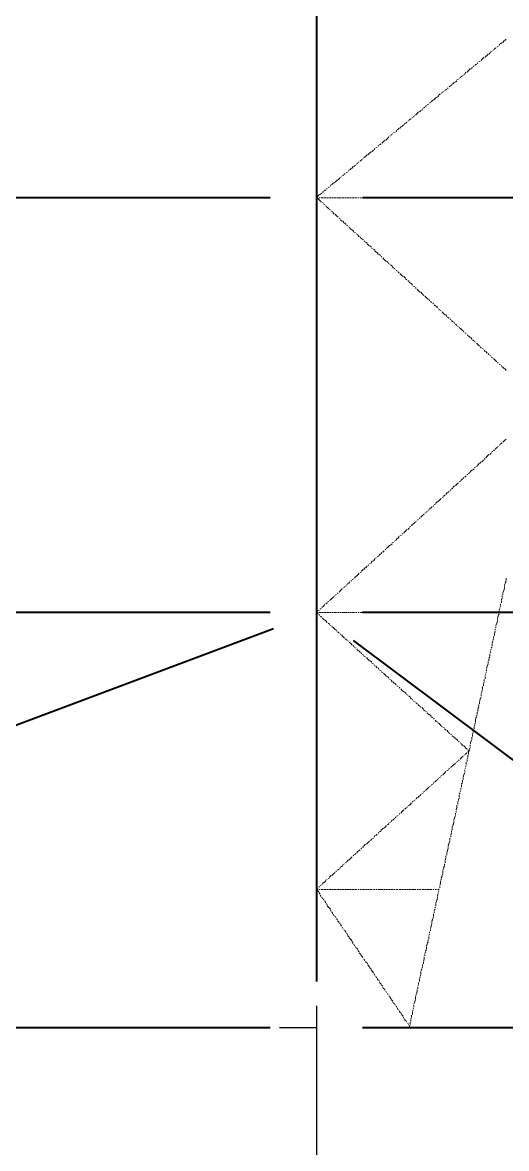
# Model space of a CAD drawing. Extents: x 8 to 21351, y 0 to 420.
# Drawn here: x 15744.61 to 15757.73, y 305.7 to 336.22 of the extents above; entities that cross this region are included whole.
import ezdxf

# ---------------------------------------------------------------- set-up
doc = ezdxf.new("R2010")
doc.units = 0

msp = doc.modelspace()

# ---------------------------------------------------------------- linework, layer by layer
at = {"color": 7, "lineweight": 40}
for p, q in [((15752.58, 397.743), (15752.58, 310.219)), ((15751.331, 331.47), (15723.836, 331.47)), ((15781.324, 331.47), (15753.829, 331.47)), ((15751.331, 320.23), (15723.836, 320.23)), ((15781.324, 320.23), (15753.829, 320.23)), ((15751.416, 319.786), (15723.751, 309.414)), ((15753.575, 319.468), (15766.592, 309.732)), ((15751.331, 308.97), (15723.836, 308.97)), ((15781.324, 308.97), (15753.829, 308.97))]:
    msp.add_line(p, q, dxfattribs=at)
at = {"color": 7, "lineweight": 5}
for p, q in [((15752.58, 336.211), (15752.58, 336.169)), ((15752.58, 336.148), (15752.58, 336.084)), ((15752.58, 336.063), (15752.58, 336.021)), ((15752.58, 336), (15752.58, 335.957)), ((15752.58, 335.936), (15752.58, 335.894)), ((15752.58, 335.873), (15752.58, 335.809)), ((15752.58, 335.788), (15752.58, 335.746)), ((15752.58, 335.724), (15752.58, 335.682)), ((15752.58, 335.661), (15752.58, 335.598)), ((15752.58, 335.576), (15752.58, 335.534)), ((15752.58, 335.513), (15752.58, 335.471)), ((15757.364, 335.471), (15757.406, 335.492)), ((15757.406, 335.513), (15757.448, 335.534)), ((15757.469, 335.555), (15757.512, 335.576)), ((15757.533, 335.598), (15757.554, 335.64)), ((15757.575, 335.64), (15757.618, 335.682)), ((15757.639, 335.682), (15757.66, 335.724)), ((15757.681, 335.724), (15757.723, 335.767)), ((15752.58, 335.449), (15752.58, 335.386)), ((15752.58, 335.365), (15752.58, 335.322)), ((15752.58, 335.301), (15752.58, 335.259)), ((15752.58, 335.238), (15752.58, 335.174)), ((15757.046, 335.195), (15757.088, 335.238)), ((15757.088, 335.238), (15757.131, 335.28)), ((15757.152, 335.28), (15757.194, 335.322)), ((15757.194, 335.322), (15757.237, 335.365)), ((15757.258, 335.365), (15757.3, 335.407)), ((15757.3, 335.428), (15757.342, 335.449)), ((15752.58, 335.153), (15752.58, 335.111)), ((15752.58, 335.089), (15752.58, 335.047)), ((15752.58, 335.026), (15752.58, 334.984)), ((15752.58, 334.962), (15752.58, 334.899)), ((15752.58, 334.878), (15752.58, 334.836)), ((15756.602, 334.836), (15756.644, 334.878)), ((15756.665, 334.878), (15756.707, 334.92)), ((15756.707, 334.92), (15756.75, 334.962)), ((15756.771, 334.962), (15756.813, 335.005)), ((15756.834, 335.026), (15756.856, 335.047)), ((15756.877, 335.068), (15756.919, 335.089)), ((15756.94, 335.111), (15756.961, 335.132)), ((15756.983, 335.153), (15757.025, 335.174)), ((15752.58, 334.814), (15752.58, 334.772)), ((15752.58, 334.751), (15752.58, 334.687)), ((15752.58, 334.666), (15752.58, 334.624)), ((15752.58, 334.603), (15752.58, 334.56)), ((15756.284, 334.56), (15756.326, 334.603)), ((15756.348, 334.603), (15756.39, 334.645)), ((15756.39, 334.666), (15756.432, 334.687)), ((15756.453, 334.709), (15756.496, 334.73)), ((15756.496, 334.751), (15756.538, 334.772)), ((15756.559, 334.793), (15756.602, 334.814)), ((15752.58, 334.539), (15752.58, 334.476)), ((15752.58, 334.454), (15752.58, 334.412)), ((15752.58, 334.391), (15752.58, 334.349)), ((15752.58, 334.327), (15752.58, 334.264)), ((15755.903, 334.264), (15755.945, 334.285)), ((15755.967, 334.306), (15756.009, 334.327)), ((15756.009, 334.349), (15756.051, 334.37)), ((15756.072, 334.391), (15756.115, 334.412)), ((15756.136, 334.433), (15756.157, 334.454)), ((15756.178, 334.476), (15756.221, 334.518)), ((15756.242, 334.518), (15756.263, 334.56)), ((15752.58, 334.243), (15752.58, 334.2)), ((15752.58, 334.179), (15752.58, 334.137)), ((15752.58, 334.116), (15752.58, 334.074)), ((15752.58, 334.052), (15752.58, 333.989)), ((15752.58, 333.968), (15752.58, 333.925)), ((15755.543, 333.947), (15755.564, 333.968)), ((15755.586, 333.989), (15755.628, 334.01)), ((15755.649, 334.031), (15755.67, 334.052)), ((15755.691, 334.074), (15755.734, 334.116)), ((15755.755, 334.116), (15755.797, 334.158)), ((15755.797, 334.158), (15755.84, 334.2)), ((15755.861, 334.2), (15755.903, 334.243)), ((15752.58, 333.904), (15752.58, 333.862)), ((15752.58, 333.841), (15752.58, 333.777)), ((15752.58, 333.756), (15752.58, 333.714)), ((15752.58, 333.692), (15752.58, 333.65)), ((15755.162, 333.629), (15755.205, 333.65)), ((15755.205, 333.671), (15755.247, 333.692)), ((15755.268, 333.714), (15755.31, 333.756)), ((15755.31, 333.756), (15755.353, 333.798)), ((15755.374, 333.798), (15755.416, 333.841)), ((15755.437, 333.841), (15755.459, 333.883)), ((15755.48, 333.904), (15755.522, 333.925)), ((15752.58, 333.629), (15752.58, 333.565)), ((15752.58, 333.544), (15752.58, 333.502)), ((15752.58, 333.481), (15752.58, 333.438)), ((15752.58, 333.417), (15752.58, 333.354)), ((15754.781, 333.312), (15754.824, 333.354)), ((15754.845, 333.354), (15754.866, 333.396)), ((15754.887, 333.396), (15754.929, 333.438)), ((15754.951, 333.438), (15754.972, 333.481)), ((15754.993, 333.481), (15755.035, 333.523)), ((15755.056, 333.544), (15755.099, 333.565)), ((15755.099, 333.587), (15755.141, 333.608)), ((15752.58, 333.333), (15752.58, 333.29)), ((15752.58, 333.269), (15752.58, 333.227)), ((15752.58, 333.206), (15752.58, 333.163)), ((15752.58, 333.142), (15752.58, 333.079)), ((15752.58, 333.057), (15752.58, 333.015)), ((15754.464, 333.036), (15754.506, 333.079)), ((15754.506, 333.079), (15754.548, 333.121)), ((15754.57, 333.142), (15754.612, 333.163)), ((15754.612, 333.185), (15754.654, 333.206)), ((15754.675, 333.227), (15754.718, 333.248)), ((15754.739, 333.269), (15754.76, 333.29)), ((15752.58, 332.994), (15752.58, 332.952)), ((15752.58, 332.93), (15752.58, 332.867)), ((15752.58, 332.846), (15752.58, 332.803)), ((15752.58, 332.782), (15752.58, 332.74)), ((15754.083, 332.719), (15754.125, 332.761)), ((15754.146, 332.782), (15754.167, 332.803)), ((15754.189, 332.825), (15754.231, 332.846)), ((15754.252, 332.867), (15754.273, 332.888)), ((15754.294, 332.909), (15754.337, 332.93)), ((15754.358, 332.952), (15754.4, 332.994)), ((15754.4, 332.994), (15754.443, 333.036)), ((15752.58, 332.719), (15752.58, 332.655)), ((15752.58, 332.634), (15752.58, 332.592)), ((15752.58, 332.571), (15752.58, 332.528)), ((15752.58, 332.507), (15752.58, 332.444)), ((15753.702, 332.423), (15753.744, 332.444)), ((15753.765, 332.465), (15753.808, 332.486)), ((15753.808, 332.507), (15753.85, 332.528)), ((15753.871, 332.55), (15753.913, 332.592)), ((15753.913, 332.592), (15753.956, 332.634)), ((15753.977, 332.634), (15754.019, 332.676)), ((15754.019, 332.676), (15754.062, 332.719)), ((15752.58, 332.423), (15752.58, 332.38)), ((15752.58, 332.359), (15752.58, 332.317)), ((15752.58, 332.295), (15752.58, 332.253)), ((15752.58, 332.232), (15752.58, 332.168)), ((15752.58, 332.147), (15752.58, 332.105)), ((15753.321, 332.105), (15753.363, 332.126)), ((15753.384, 332.147), (15753.427, 332.168)), ((15753.448, 332.19), (15753.469, 332.232)), ((15753.49, 332.232), (15753.532, 332.274)), ((15753.554, 332.274), (15753.575, 332.317)), ((15753.596, 332.317), (15753.638, 332.359)), ((15753.659, 332.38), (15753.702, 332.401)), ((15752.58, 332.084), (15752.58, 332.041)), ((15752.58, 332.02), (15752.58, 331.957)), ((15752.58, 331.936), (15752.58, 331.893)), ((15752.58, 331.872), (15752.58, 331.83)), ((15752.961, 331.788), (15752.982, 331.83)), ((15753.003, 331.83), (15753.046, 331.872)), ((15753.067, 331.872), (15753.109, 331.914)), ((15753.109, 331.914), (15753.151, 331.957)), ((15753.173, 331.957), (15753.215, 331.999)), ((15753.215, 332.02), (15753.257, 332.041)), ((15753.278, 332.063), (15753.321, 332.084)), ((15752.58, 331.809), (15752.58, 331.745)), ((15752.58, 331.724), (15752.58, 331.682)), ((15752.58, 331.661), (15752.58, 331.618)), ((15752.58, 331.597), (15752.58, 331.533)), ((15752.622, 331.512), (15752.665, 331.555)), ((15752.686, 331.555), (15752.728, 331.597)), ((15752.749, 331.618), (15752.77, 331.639)), ((15752.792, 331.661), (15752.834, 331.682)), ((15752.855, 331.703), (15752.876, 331.724)), ((15752.897, 331.745), (15752.94, 331.766)), ((15752.58, 331.47), (15752.622, 331.512)), ((15752.58, 331.512), (15752.58, 331.47)), ((15752.58, 331.47), (15752.622, 331.47)), ((15752.601, 331.449), (15752.58, 331.47)), ((15752.58, 331.449), (15752.58, 331.406)), ((15752.58, 331.385), (15752.58, 331.343)), ((15752.58, 331.322), (15752.58, 331.258)), ((15752.58, 331.237), (15752.58, 331.195)), ((15752.665, 331.406), (15752.622, 331.449)), ((15752.643, 331.47), (15752.686, 331.47)), ((15752.707, 331.364), (15752.665, 331.406)), ((15752.707, 331.47), (15752.77, 331.47)), ((15752.77, 331.322), (15752.728, 331.343)), ((15752.813, 331.279), (15752.77, 331.301)), ((15752.792, 331.47), (15752.834, 331.47)), ((15752.855, 331.216), (15752.834, 331.258)), ((15752.855, 331.47), (15752.897, 331.47)), ((15752.919, 331.174), (15752.876, 331.216)), ((15752.919, 331.47), (15752.982, 331.47)), ((15753.003, 331.47), (15753.046, 331.47)), ((15753.067, 331.47), (15753.109, 331.47)), ((15753.13, 331.47), (15753.194, 331.47)), ((15753.194, 331.47), (15753.257, 331.47)), ((15753.278, 331.47), (15753.321, 331.47)), ((15753.342, 331.47), (15753.384, 331.47)), ((15753.405, 331.47), (15753.469, 331.47)), ((15753.49, 331.47), (15753.532, 331.47)), ((15753.554, 331.47), (15753.596, 331.47)), ((15753.617, 331.47), (15753.681, 331.47)), ((15753.702, 331.47), (15753.744, 331.47)), ((15753.765, 331.47), (15753.808, 331.47)), ((15753.829, 331.47), (15753.892, 331.47)), ((15753.913, 331.47), (15753.956, 331.47)), ((15753.977, 331.47), (15754.019, 331.47)), ((15754.04, 331.47), (15754.104, 331.47)), ((15754.104, 331.47), (15754.167, 331.47)), ((15754.189, 331.47), (15754.231, 331.47)), ((15754.252, 331.47), (15754.294, 331.47)), ((15754.316, 331.47), (15754.379, 331.47)), ((15754.4, 331.47), (15754.443, 331.47)), ((15754.464, 331.47), (15754.506, 331.47)), ((15754.527, 331.47), (15754.591, 331.47)), ((15754.612, 331.47), (15754.654, 331.47)), ((15754.675, 331.47), (15754.718, 331.47)), ((15754.739, 331.47), (15754.802, 331.47)), ((15754.824, 331.47), (15754.866, 331.47)), ((15754.887, 331.47), (15754.929, 331.47)), ((15754.951, 331.47), (15755.014, 331.47)), ((15755.014, 331.47), (15755.078, 331.47)), ((15755.099, 331.47), (15755.141, 331.47)), ((15755.162, 331.47), (15755.205, 331.47)), ((15755.226, 331.47), (15755.289, 331.47)), ((15755.31, 331.47), (15755.353, 331.47)), ((15755.374, 331.47), (15755.416, 331.47)), ((15755.437, 331.47), (15755.501, 331.47)), ((15755.522, 331.47), (15755.564, 331.47)), ((15755.586, 331.47), (15755.628, 331.47)), ((15755.649, 331.47), (15755.713, 331.47)), ((15755.734, 331.47), (15755.776, 331.47)), ((15755.797, 331.47), (15755.84, 331.47)), ((15755.861, 331.47), (15755.924, 331.47)), ((15755.924, 331.47), (15755.988, 331.47)), ((15756.009, 331.47), (15756.051, 331.47)), ((15756.072, 331.47), (15756.115, 331.47)), ((15756.136, 331.47), (15756.199, 331.47)), ((15756.221, 331.47), (15756.263, 331.47)), ((15756.284, 331.47), (15756.326, 331.47)), ((15756.348, 331.47), (15756.411, 331.47)), ((15756.432, 331.47), (15756.475, 331.47)), ((15756.496, 331.47), (15756.538, 331.47)), ((15756.559, 331.47), (15756.623, 331.47)), ((15756.644, 331.47), (15756.686, 331.47)), ((15756.707, 331.47), (15756.75, 331.47)), ((15756.771, 331.47), (15756.813, 331.47)), ((15756.834, 331.47), (15756.898, 331.47)), ((15756.919, 331.47), (15756.961, 331.47)), ((15756.983, 331.47), (15757.025, 331.47)), ((15757.046, 331.47), (15757.11, 331.47)), ((15757.131, 331.47), (15757.173, 331.47)), ((15757.194, 331.47), (15757.237, 331.47)), ((15757.258, 331.47), (15757.321, 331.47)), ((15757.342, 331.47), (15757.385, 331.47)), ((15757.406, 331.47), (15757.448, 331.47)), ((15757.469, 331.47), (15757.533, 331.47)), ((15757.554, 331.47), (15757.596, 331.47)), ((15757.618, 331.47), (15757.66, 331.47)), ((15757.681, 331.47), (15757.723, 331.47)), ((15752.58, 331.174), (15752.58, 331.131)), ((15752.58, 331.11), (15752.58, 331.047)), ((15752.58, 331.026), (15752.58, 330.983)), ((15752.58, 330.962), (15752.58, 330.92)), ((15752.961, 331.131), (15752.94, 331.152)), ((15753.024, 331.089), (15752.982, 331.11)), ((15753.067, 331.026), (15753.024, 331.068)), ((15753.13, 330.983), (15753.088, 331.026)), ((15753.173, 330.941), (15753.13, 330.983)), ((15753.236, 330.899), (15753.194, 330.92)), ((15752.58, 330.899), (15752.58, 330.835)), ((15752.58, 330.814), (15752.58, 330.771)), ((15752.58, 330.75), (15752.58, 330.708)), ((15752.58, 330.687), (15752.58, 330.623)), ((15752.58, 330.602), (15752.58, 330.56)), ((15753.278, 330.835), (15753.236, 330.877)), ((15753.321, 330.793), (15753.3, 330.835)), ((15753.384, 330.75), (15753.342, 330.793)), ((15753.427, 330.708), (15753.405, 330.729)), ((15753.49, 330.666), (15753.448, 330.687)), ((15753.532, 330.602), (15753.49, 330.644)), ((15753.596, 330.56), (15753.554, 330.602)), ((15752.58, 330.539), (15752.58, 330.496)), ((15752.58, 330.475), (15752.58, 330.433)), ((15752.58, 330.412), (15752.58, 330.348)), ((15752.58, 330.327), (15752.58, 330.285)), ((15753.638, 330.517), (15753.596, 330.539)), ((15753.702, 330.475), (15753.659, 330.496)), ((15753.744, 330.412), (15753.702, 330.454)), ((15753.786, 330.369), (15753.765, 330.412)), ((15753.85, 330.327), (15753.808, 330.369)), ((15753.892, 330.285), (15753.871, 330.306)), ((15752.58, 330.264), (15752.58, 330.221)), ((15752.58, 330.2), (15752.58, 330.137)), ((15752.58, 330.115), (15752.58, 330.073)), ((15752.58, 330.052), (15752.58, 330.009)), ((15752.58, 329.988), (15752.58, 329.925)), ((15753.956, 330.242), (15753.913, 330.264)), ((15753.998, 330.179), (15753.956, 330.221)), ((15754.062, 330.137), (15754.019, 330.179)), ((15754.104, 330.094), (15754.062, 330.115)), ((15754.167, 330.052), (15754.125, 330.073)), ((15754.21, 329.988), (15754.167, 330.031)), ((15754.252, 329.946), (15754.231, 329.988)), ((15752.58, 329.904), (15752.58, 329.861)), ((15752.58, 329.84), (15752.58, 329.798)), ((15752.58, 329.777), (15752.58, 329.713)), ((15752.58, 329.692), (15752.58, 329.65)), ((15754.316, 329.904), (15754.273, 329.946)), ((15754.358, 329.861), (15754.337, 329.882)), ((15754.421, 329.798), (15754.379, 329.84)), ((15754.464, 329.755), (15754.421, 329.798)), ((15754.527, 329.713), (15754.485, 329.755)), ((15754.57, 329.671), (15754.527, 329.692)), ((15752.58, 329.628), (15752.58, 329.586)), ((15752.58, 329.565), (15752.58, 329.523)), ((15752.58, 329.502), (15752.58, 329.438)), ((15752.58, 329.417), (15752.58, 329.375)), ((15754.633, 329.628), (15754.591, 329.65)), ((15754.675, 329.565), (15754.633, 329.607)), ((15754.718, 329.523), (15754.697, 329.565)), ((15754.781, 329.48), (15754.739, 329.502)), ((15754.824, 329.438), (15754.802, 329.459)), ((15754.887, 329.375), (15754.845, 329.417)), ((15752.58, 329.353), (15752.58, 329.311)), ((15752.58, 329.29), (15752.58, 329.226)), ((15752.58, 329.205), (15752.58, 329.163)), ((15752.58, 329.142), (15752.58, 329.099)), ((15752.58, 329.078), (15752.58, 329.015)), ((15754.929, 329.332), (15754.887, 329.375)), ((15754.993, 329.29), (15754.951, 329.332)), ((15755.035, 329.247), (15754.993, 329.269)), ((15755.099, 329.205), (15755.056, 329.226)), ((15755.141, 329.142), (15755.099, 329.184)), ((15755.183, 329.099), (15755.162, 329.142)), ((15755.247, 329.057), (15755.205, 329.078)), ((15752.58, 328.993), (15752.58, 328.951)), ((15752.58, 328.93), (15752.58, 328.888)), ((15752.58, 328.866), (15752.58, 328.803)), ((15752.58, 328.782), (15752.58, 328.74)), ((15755.289, 329.015), (15755.268, 329.036)), ((15755.353, 328.951), (15755.31, 328.993)), ((15755.395, 328.909), (15755.353, 328.951)), ((15755.459, 328.866), (15755.416, 328.909)), ((15755.501, 328.824), (15755.459, 328.845)), ((15755.564, 328.761), (15755.522, 328.803)), ((15752.58, 328.718), (15752.58, 328.676)), ((15752.58, 328.655), (15752.58, 328.613)), ((15752.58, 328.591), (15752.58, 328.528)), ((15752.58, 328.507), (15752.58, 328.464)), ((15755.607, 328.718), (15755.564, 328.761)), ((15755.649, 328.676), (15755.628, 328.718)), ((15755.713, 328.634), (15755.67, 328.655)), ((15755.755, 328.591), (15755.734, 328.613)), ((15755.818, 328.528), (15755.776, 328.57)), ((15755.861, 328.485), (15755.84, 328.528)), ((15755.924, 328.443), (15755.882, 328.464)), ((15752.58, 328.443), (15752.58, 328.401)), ((15752.58, 328.38), (15752.58, 328.316)), ((15752.58, 328.295), (15752.58, 328.253)), ((15752.58, 328.231), (15752.58, 328.189)), ((15752.58, 328.168), (15752.58, 328.104)), ((15755.967, 328.401), (15755.924, 328.422)), ((15756.03, 328.337), (15755.988, 328.38)), ((15756.072, 328.295), (15756.03, 328.337)), ((15756.115, 328.253), (15756.094, 328.295)), ((15756.178, 328.21), (15756.136, 328.231)), ((15756.221, 328.168), (15756.199, 328.189)), ((15752.58, 328.083), (15752.58, 328.041)), ((15752.58, 328.02), (15752.58, 327.978)), ((15752.58, 327.956), (15752.58, 327.893)), ((15752.58, 327.872), (15752.58, 327.829)), ((15756.284, 328.104), (15756.242, 328.147)), ((15756.326, 328.062), (15756.305, 328.104)), ((15756.39, 328.02), (15756.348, 328.041)), ((15756.432, 327.978), (15756.39, 327.999)), ((15756.496, 327.914), (15756.453, 327.956)), ((15756.538, 327.872), (15756.496, 327.914)), ((15756.58, 327.829), (15756.559, 327.872)), ((15752.58, 327.808), (15752.58, 327.766)), ((15752.58, 327.745), (15752.58, 327.702)), ((15752.58, 327.681), (15752.58, 327.618)), ((15752.58, 327.596), (15752.58, 327.554)), ((15756.644, 327.787), (15756.602, 327.808)), ((15756.686, 327.724), (15756.665, 327.766)), ((15756.75, 327.681), (15756.707, 327.724)), ((15756.792, 327.639), (15756.771, 327.681)), ((15756.856, 327.596), (15756.813, 327.618)), ((15756.898, 327.554), (15756.856, 327.575)), ((15752.58, 327.533), (15752.58, 327.491)), ((15752.58, 327.469), (15752.58, 327.406)), ((15752.58, 327.385), (15752.58, 327.342)), ((15752.58, 327.321), (15752.58, 327.279)), ((15752.58, 327.258), (15752.58, 327.194)), ((15756.961, 327.491), (15756.919, 327.533)), ((15757.004, 327.448), (15756.961, 327.491)), ((15757.046, 327.406), (15757.025, 327.427)), ((15757.11, 327.364), (15757.067, 327.385)), ((15757.152, 327.3), (15757.131, 327.342)), ((15757.215, 327.258), (15757.173, 327.3)), ((15757.258, 327.216), (15757.237, 327.258)), ((15752.58, 327.173), (15752.58, 327.131)), ((15752.58, 327.11), (15752.58, 327.067)), ((15752.58, 327.046), (15752.58, 326.983)), ((15752.58, 326.961), (15752.58, 326.919)), ((15757.321, 327.173), (15757.279, 327.194)), ((15757.364, 327.131), (15757.321, 327.152)), ((15757.427, 327.067), (15757.385, 327.11)), ((15757.469, 327.025), (15757.427, 327.067)), ((15757.512, 326.983), (15757.491, 327.004)), ((15757.575, 326.94), (15757.533, 326.961)), ((15752.58, 326.898), (15752.58, 326.856)), ((15752.58, 326.834), (15752.58, 326.792)), ((15752.58, 326.771), (15752.58, 326.707)), ((15752.58, 326.686), (15752.58, 326.644)), ((15757.618, 326.877), (15757.596, 326.919)), ((15757.681, 326.834), (15757.639, 326.877)), ((15757.723, 326.792), (15757.702, 326.834)), ((15752.58, 326.623), (15752.58, 326.58)), ((15752.58, 326.559), (15752.58, 326.496)), ((15752.58, 326.475), (15752.58, 326.432)), ((15752.58, 326.411), (15752.58, 326.369)), ((15752.58, 326.348), (15752.58, 326.284)), ((15752.58, 326.263), (15752.58, 326.221)), ((15752.58, 326.199), (15752.58, 326.157)), ((15752.58, 326.136), (15752.58, 326.072)), ((15752.58, 326.051), (15752.58, 326.009)), ((15752.58, 325.988), (15752.58, 325.945)), ((15752.58, 325.924), (15752.58, 325.882)), ((15752.58, 325.861), (15752.58, 325.797)), ((15752.58, 325.776), (15752.58, 325.734)), ((15752.58, 325.713), (15752.58, 325.67)), ((15752.58, 325.649), (15752.58, 325.586)), ((15752.58, 325.565), (15752.58, 325.522)), ((15752.58, 325.501), (15752.58, 325.459)), ((15752.58, 325.437), (15752.58, 325.374)), ((15752.58, 325.353), (15752.58, 325.31)), ((15752.58, 325.289), (15752.58, 325.247)), ((15752.58, 325.226), (15752.58, 325.162)), ((15752.58, 325.141), (15752.58, 325.099)), ((15752.58, 325.078), (15752.58, 325.035)), ((15752.58, 325.014), (15752.58, 324.972)), ((15752.58, 324.951), (15752.58, 324.887)), ((15752.58, 324.866), (15752.58, 324.824)), ((15752.58, 324.803), (15752.58, 324.76)), ((15757.575, 324.803), (15757.618, 324.824)), ((15757.639, 324.845), (15757.681, 324.887)), ((15757.681, 324.887), (15757.723, 324.93)), ((15752.58, 324.739), (15752.58, 324.675)), ((15752.58, 324.654), (15752.58, 324.612)), ((15752.58, 324.591), (15752.58, 324.548)), ((15752.58, 324.527), (15752.58, 324.464)), ((15757.215, 324.464), (15757.258, 324.506)), ((15757.279, 324.506), (15757.321, 324.548)), ((15757.321, 324.57), (15757.364, 324.591)), ((15757.385, 324.612), (15757.406, 324.633)), ((15757.427, 324.654), (15757.469, 324.697)), ((15757.491, 324.697), (15757.512, 324.739)), ((15757.533, 324.76), (15757.575, 324.781)), ((15752.58, 324.443), (15752.58, 324.4)), ((15752.58, 324.379), (15752.58, 324.337)), ((15752.58, 324.316), (15752.58, 324.252)), ((15752.58, 324.231), (15752.58, 324.189)), ((15756.919, 324.189), (15756.961, 324.21)), ((15756.961, 324.231), (15757.004, 324.273)), ((15757.025, 324.273), (15757.046, 324.316)), ((15757.067, 324.316), (15757.11, 324.358)), ((15757.131, 324.379), (15757.152, 324.4)), ((15757.173, 324.421), (15757.215, 324.464)), ((15752.58, 324.168), (15752.58, 324.125)), ((15752.58, 324.104), (15752.58, 324.062)), ((15752.58, 324.041), (15752.58, 323.977)), ((15752.58, 323.956), (15752.58, 323.913)), ((15752.58, 323.892), (15752.58, 323.85)), ((15756.559, 323.85), (15756.58, 323.892)), ((15756.602, 323.892), (15756.644, 323.935)), ((15756.665, 323.956), (15756.686, 323.977)), ((15756.707, 323.998), (15756.75, 324.019)), ((15756.75, 324.041), (15756.792, 324.083)), ((15756.813, 324.083), (15756.856, 324.125)), ((15756.856, 324.146), (15756.898, 324.168)), ((15752.58, 323.829), (15752.58, 323.765)), ((15752.58, 323.744), (15752.58, 323.702)), ((15752.58, 323.681), (15752.58, 323.638)), ((15752.58, 323.617), (15752.58, 323.554)), ((15756.242, 323.575), (15756.284, 323.596)), ((15756.284, 323.617), (15756.326, 323.659)), ((15756.348, 323.659), (15756.39, 323.702)), ((15756.39, 323.702), (15756.432, 323.744)), ((15756.453, 323.765), (15756.496, 323.786)), ((15756.496, 323.808), (15756.538, 323.85)), ((15752.58, 323.533), (15752.58, 323.49)), ((15752.58, 323.469), (15752.58, 323.427)), ((15752.58, 323.406), (15752.58, 323.342)), ((15752.58, 323.321), (15752.58, 323.279)), ((15755.882, 323.236), (15755.924, 323.279)), ((15755.924, 323.279), (15755.967, 323.321)), ((15755.988, 323.342), (15756.03, 323.363)), ((15756.03, 323.384), (15756.072, 323.406)), ((15756.094, 323.427), (15756.115, 323.469)), ((15756.136, 323.469), (15756.178, 323.511)), ((15756.199, 323.533), (15756.221, 323.554)), ((15752.58, 323.257), (15752.58, 323.215)), ((15752.58, 323.194), (15752.58, 323.151)), ((15752.58, 323.13), (15752.58, 323.067)), ((15752.58, 323.046), (15752.58, 323.003)), ((15752.58, 322.982), (15752.58, 322.94)), ((15755.564, 322.961), (15755.607, 322.982)), ((15755.628, 323.003), (15755.649, 323.046)), ((15755.67, 323.046), (15755.713, 323.088)), ((15755.734, 323.088), (15755.755, 323.13)), ((15755.776, 323.151), (15755.818, 323.173)), ((15755.818, 323.194), (15755.861, 323.236)), ((15752.58, 322.919), (15752.58, 322.855)), ((15752.58, 322.834), (15752.58, 322.792)), ((15752.58, 322.771), (15752.58, 322.728)), ((15752.58, 322.707), (15752.58, 322.644)), ((15755.205, 322.622), (15755.247, 322.665)), ((15755.268, 322.665), (15755.289, 322.707)), ((15755.31, 322.728), (15755.353, 322.749)), ((15755.374, 322.771), (15755.395, 322.792)), ((15755.416, 322.813), (15755.459, 322.855)), ((15755.459, 322.855), (15755.501, 322.897)), ((15755.522, 322.919), (15755.564, 322.94)), ((15752.58, 322.622), (15752.58, 322.58)), ((15752.58, 322.559), (15752.58, 322.517)), ((15752.58, 322.495), (15752.58, 322.432)), ((15752.58, 322.411), (15752.58, 322.368)), ((15754.908, 322.347), (15754.929, 322.368)), ((15754.951, 322.389), (15754.993, 322.432)), ((15754.993, 322.432), (15755.035, 322.474)), ((15755.056, 322.474), (15755.099, 322.517)), ((15755.099, 322.538), (15755.141, 322.559)), ((15755.162, 322.58), (15755.183, 322.622)), ((15752.58, 322.347), (15752.58, 322.305)), ((15752.58, 322.284), (15752.58, 322.241)), ((15752.58, 322.22), (15752.58, 322.157)), ((15752.58, 322.135), (15752.58, 322.093)), ((15752.58, 322.072), (15752.58, 322.03)), ((15754.527, 322.009), (15754.57, 322.051)), ((15754.591, 322.051), (15754.633, 322.093)), ((15754.633, 322.114), (15754.675, 322.135)), ((15754.697, 322.157), (15754.739, 322.178)), ((15754.739, 322.199), (15754.781, 322.241)), ((15754.802, 322.241), (15754.824, 322.284)), ((15754.845, 322.305), (15754.887, 322.326)), ((15752.58, 322.009), (15752.58, 321.945)), ((15752.58, 321.924), (15752.58, 321.882)), ((15752.58, 321.86), (15752.58, 321.818)), ((15752.58, 321.797), (15752.58, 321.733)), ((15754.231, 321.733), (15754.273, 321.755)), ((15754.273, 321.776), (15754.316, 321.818)), ((15754.337, 321.818), (15754.358, 321.86)), ((15754.379, 321.86), (15754.421, 321.903)), ((15754.443, 321.924), (15754.464, 321.945)), ((15754.485, 321.966), (15754.527, 322.009)), ((15752.58, 321.712), (15752.58, 321.67)), ((15752.58, 321.649), (15752.58, 321.606)), ((15752.58, 321.585), (15752.58, 321.522)), ((15752.58, 321.5), (15752.58, 321.458)), ((15753.913, 321.437), (15753.956, 321.479)), ((15753.977, 321.5), (15753.998, 321.522)), ((15754.019, 321.543), (15754.062, 321.564)), ((15754.062, 321.585), (15754.104, 321.627)), ((15754.125, 321.627), (15754.167, 321.67)), ((15754.167, 321.691), (15754.21, 321.712)), ((15752.58, 321.437), (15752.58, 321.395)), ((15752.58, 321.373), (15752.58, 321.331)), ((15752.58, 321.31), (15752.58, 321.247)), ((15752.58, 321.225), (15752.58, 321.183)), ((15752.58, 321.162), (15752.58, 321.12)), ((15753.554, 321.12), (15753.596, 321.141)), ((15753.617, 321.162), (15753.638, 321.204)), ((15753.659, 321.204), (15753.702, 321.247)), ((15753.702, 321.247), (15753.744, 321.289)), ((15753.765, 321.31), (15753.808, 321.331)), ((15753.808, 321.352), (15753.85, 321.395)), ((15753.871, 321.395), (15753.892, 321.437)), ((15757.723, 321.162), (15757.723, 321.098)), ((15752.58, 321.098), (15752.58, 321.035)), ((15752.58, 321.014), (15752.58, 320.971)), ((15752.58, 320.95), (15752.58, 320.908)), ((15752.58, 320.887), (15752.58, 320.823)), ((15753.236, 320.823), (15753.278, 320.865)), ((15753.3, 320.887), (15753.342, 320.908)), ((15753.342, 320.929), (15753.384, 320.95)), ((15753.405, 320.971), (15753.427, 321.014)), ((15753.448, 321.014), (15753.49, 321.056)), ((15753.511, 321.077), (15753.532, 321.098)), ((15757.681, 320.887), (15757.66, 320.823)), ((15757.702, 321.014), (15757.681, 320.971)), ((15757.681, 320.95), (15757.681, 320.908)), ((15757.723, 321.077), (15757.702, 321.035)), ((15752.58, 320.802), (15752.58, 320.76)), ((15752.58, 320.738), (15752.58, 320.696)), ((15752.58, 320.675), (15752.58, 320.611)), ((15752.58, 320.59), (15752.58, 320.548)), ((15752.58, 320.527), (15752.58, 320.485)), ((15752.876, 320.506), (15752.919, 320.527)), ((15752.94, 320.548), (15752.982, 320.59)), ((15752.982, 320.59), (15753.024, 320.633)), ((15753.046, 320.633), (15753.067, 320.675)), ((15753.088, 320.696), (15753.13, 320.717)), ((15753.151, 320.738), (15753.173, 320.76)), ((15753.194, 320.781), (15753.236, 320.823)), ((15757.618, 320.611), (15757.596, 320.569)), ((15757.596, 320.548), (15757.596, 320.485)), ((15757.618, 320.675), (15757.618, 320.633)), ((15757.66, 320.823), (15757.639, 320.76)), ((15757.639, 320.738), (15757.639, 320.696)), ((15752.58, 320.463), (15752.58, 320.421)), ((15752.58, 320.4), (15752.58, 320.336)), ((15752.58, 320.315), (15752.58, 320.273)), ((15752.58, 320.23), (15752.601, 320.252)), ((15752.58, 320.252), (15752.58, 320.209)), ((15752.58, 320.23), (15752.622, 320.23)), ((15752.622, 320.188), (15752.58, 320.23)), ((15752.622, 320.273), (15752.665, 320.294)), ((15752.643, 320.23), (15752.707, 320.23)), ((15752.686, 320.315), (15752.707, 320.336)), ((15752.728, 320.358), (15752.77, 320.4)), ((15752.728, 320.23), (15752.77, 320.23)), ((15752.77, 320.4), (15752.813, 320.442)), ((15752.792, 320.23), (15752.834, 320.23)), ((15752.834, 320.463), (15752.876, 320.485)), ((15752.855, 320.23), (15752.919, 320.23)), ((15752.94, 320.23), (15752.982, 320.23)), ((15753.003, 320.23), (15753.046, 320.23)), ((15753.067, 320.23), (15753.13, 320.23)), ((15753.151, 320.23), (15753.194, 320.23)), ((15753.215, 320.23), (15753.257, 320.23)), ((15753.278, 320.23), (15753.342, 320.23)), ((15753.342, 320.23), (15753.405, 320.23)), ((15753.427, 320.23), (15753.469, 320.23)), ((15753.49, 320.23), (15753.532, 320.23)), ((15753.554, 320.23), (15753.617, 320.23)), ((15753.638, 320.23), (15753.681, 320.23)), ((15753.702, 320.23), (15753.744, 320.23)), ((15753.765, 320.23), (15753.829, 320.23)), ((15753.85, 320.23), (15753.892, 320.23)), ((15753.913, 320.23), (15753.956, 320.23)), ((15753.977, 320.23), (15754.04, 320.23)), ((15754.062, 320.23), (15754.104, 320.23)), ((15754.125, 320.23), (15754.167, 320.23)), ((15754.189, 320.23), (15754.252, 320.23)), ((15754.252, 320.23), (15754.316, 320.23)), ((15754.337, 320.23), (15754.379, 320.23)), ((15754.4, 320.23), (15754.443, 320.23)), ((15754.464, 320.23), (15754.527, 320.23)), ((15754.548, 320.23), (15754.591, 320.23)), ((15754.612, 320.23), (15754.654, 320.23)), ((15754.675, 320.23), (15754.739, 320.23)), ((15754.76, 320.23), (15754.802, 320.23)), ((15754.824, 320.23), (15754.866, 320.23)), ((15754.887, 320.23), (15754.951, 320.23)), ((15754.972, 320.23), (15755.014, 320.23)), ((15755.035, 320.23), (15755.078, 320.23)), ((15755.099, 320.23), (15755.162, 320.23)), ((15755.162, 320.23), (15755.226, 320.23)), ((15755.247, 320.23), (15755.289, 320.23)), ((15755.31, 320.23), (15755.353, 320.23)), ((15755.374, 320.23), (15755.437, 320.23)), ((15755.459, 320.23), (15755.501, 320.23)), ((15755.522, 320.23), (15755.564, 320.23)), ((15755.586, 320.23), (15755.649, 320.23)), ((15755.67, 320.23), (15755.713, 320.23)), ((15755.734, 320.23), (15755.776, 320.23)), ((15755.797, 320.23), (15755.861, 320.23)), ((15755.882, 320.23), (15755.924, 320.23)), ((15755.945, 320.23), (15755.988, 320.23)), ((15756.009, 320.23), (15756.051, 320.23)), ((15756.072, 320.23), (15756.136, 320.23)), ((15756.157, 320.23), (15756.199, 320.23)), ((15756.221, 320.23), (15756.263, 320.23)), ((15756.284, 320.23), (15756.348, 320.23)), ((15756.369, 320.23), (15756.411, 320.23)), ((15756.432, 320.23), (15756.475, 320.23)), ((15756.496, 320.23), (15756.559, 320.23)), ((15756.58, 320.23), (15756.623, 320.23)), ((15756.644, 320.23), (15756.686, 320.23)), ((15756.707, 320.23), (15756.771, 320.23)), ((15756.792, 320.23), (15756.834, 320.23)), ((15756.856, 320.23), (15756.898, 320.23)), ((15756.919, 320.23), (15756.961, 320.23)), ((15756.983, 320.23), (15757.046, 320.23)), ((15757.067, 320.23), (15757.11, 320.23)), ((15757.131, 320.23), (15757.173, 320.23)), ((15757.194, 320.23), (15757.258, 320.23)), ((15757.279, 320.23), (15757.321, 320.23)), ((15757.342, 320.23), (15757.385, 320.23)), ((15757.406, 320.23), (15757.469, 320.23)), ((15757.491, 320.23), (15757.533, 320.23)), ((15757.554, 320.336), (15757.533, 320.294)), ((15757.533, 320.273), (15757.533, 320.209)), ((15757.575, 320.4), (15757.554, 320.358)), ((15757.575, 320.463), (15757.575, 320.421)), ((15752.58, 320.188), (15752.58, 320.125)), ((15752.58, 320.103), (15752.58, 320.061)), ((15752.58, 320.04), (15752.58, 319.998)), ((15752.58, 319.976), (15752.58, 319.913)), ((15752.665, 320.146), (15752.643, 320.188)), ((15752.728, 320.103), (15752.686, 320.125)), ((15752.77, 320.04), (15752.749, 320.082)), ((15752.834, 319.998), (15752.792, 320.04)), ((15752.876, 319.955), (15752.834, 319.998)), ((15752.94, 319.913), (15752.897, 319.934)), ((15757.469, 319.934), (15757.448, 319.871)), ((15757.491, 319.998), (15757.469, 319.934)), ((15757.512, 320.125), (15757.491, 320.082)), ((15757.491, 320.061), (15757.491, 320.019)), ((15757.533, 320.188), (15757.512, 320.146)), ((15752.58, 319.892), (15752.58, 319.849)), ((15752.58, 319.828), (15752.58, 319.786)), ((15752.58, 319.765), (15752.58, 319.701)), ((15752.58, 319.68), (15752.58, 319.638)), ((15752.58, 319.617), (15752.58, 319.574)), ((15752.982, 319.871), (15752.94, 319.892)), ((15753.046, 319.807), (15753.003, 319.849)), ((15753.088, 319.765), (15753.046, 319.807)), ((15753.13, 319.723), (15753.109, 319.765)), ((15753.194, 319.68), (15753.151, 319.701)), ((15753.236, 319.617), (15753.215, 319.659)), ((15753.3, 319.574), (15753.257, 319.617)), ((15757.427, 319.723), (15757.406, 319.659)), ((15757.406, 319.659), (15757.406, 319.596)), ((15757.427, 319.786), (15757.427, 319.744)), ((15757.448, 319.849), (15757.448, 319.807)), ((15752.58, 319.553), (15752.58, 319.511)), ((15752.58, 319.49), (15752.58, 319.426)), ((15752.58, 319.405), (15752.58, 319.363)), ((15752.58, 319.341), (15752.58, 319.299)), ((15753.342, 319.532), (15753.3, 319.574)), ((15753.405, 319.49), (15753.363, 319.511)), ((15753.448, 319.447), (15753.405, 319.468)), ((15753.511, 319.384), (15753.469, 319.426)), ((15753.554, 319.341), (15753.511, 319.384)), ((15753.596, 319.299), (15753.575, 319.341)), ((15757.364, 319.447), (15757.342, 319.405)), ((15757.342, 319.384), (15757.342, 319.32)), ((15757.385, 319.511), (15757.364, 319.468)), ((15757.385, 319.574), (15757.385, 319.532)), ((15752.58, 319.278), (15752.58, 319.214)), ((15752.58, 319.193), (15752.58, 319.151)), ((15752.58, 319.13), (15752.58, 319.087)), ((15752.58, 319.066), (15752.58, 319.003)), ((15753.659, 319.257), (15753.617, 319.278)), ((15753.702, 319.193), (15753.681, 319.236)), ((15753.765, 319.151), (15753.723, 319.193)), ((15753.808, 319.109), (15753.786, 319.151)), ((15753.871, 319.066), (15753.829, 319.087)), ((15753.913, 319.024), (15753.871, 319.045)), ((15753.977, 318.961), (15753.935, 319.003)), ((15757.279, 319.024), (15757.258, 318.982)), ((15757.279, 319.109), (15757.279, 319.045)), ((15757.321, 319.236), (15757.3, 319.193)), ((15757.3, 319.172), (15757.3, 319.13)), ((15757.342, 319.299), (15757.321, 319.257)), ((15752.58, 318.982), (15752.58, 318.939)), ((15752.58, 318.918), (15752.58, 318.876)), ((15752.58, 318.855), (15752.58, 318.791)), ((15752.58, 318.77), (15752.58, 318.728)), ((15752.58, 318.706), (15752.58, 318.664)), ((15754.019, 318.918), (15753.977, 318.961)), ((15754.083, 318.876), (15754.04, 318.918)), ((15754.125, 318.834), (15754.083, 318.855)), ((15754.167, 318.77), (15754.146, 318.812)), ((15754.231, 318.728), (15754.189, 318.77)), ((15754.273, 318.685), (15754.252, 318.728)), ((15757.215, 318.77), (15757.194, 318.706)), ((15757.237, 318.834), (15757.215, 318.77)), ((15757.237, 318.897), (15757.237, 318.855)), ((15757.258, 318.961), (15757.258, 318.918)), ((15752.58, 318.643), (15752.58, 318.601)), ((15752.58, 318.579), (15752.58, 318.516)), ((15752.58, 318.495), (15752.58, 318.452)), ((15752.58, 318.431), (15752.58, 318.389)), ((15754.337, 318.643), (15754.294, 318.664)), ((15754.379, 318.601), (15754.337, 318.622)), ((15754.443, 318.537), (15754.4, 318.579)), ((15754.485, 318.495), (15754.443, 318.537)), ((15754.548, 318.452), (15754.506, 318.495)), ((15754.591, 318.41), (15754.548, 318.431)), ((15754.633, 318.347), (15754.612, 318.389)), ((15757.131, 318.41), (15757.131, 318.368)), ((15757.173, 318.558), (15757.152, 318.516)), ((15757.152, 318.495), (15757.152, 318.431)), ((15757.194, 318.622), (15757.173, 318.579)), ((15757.194, 318.685), (15757.194, 318.643)), ((15752.58, 318.368), (15752.58, 318.304)), ((15752.58, 318.283), (15752.58, 318.241)), ((15752.58, 318.22), (15752.58, 318.177)), ((15752.58, 318.156), (15752.58, 318.093)), ((15754.697, 318.304), (15754.654, 318.347)), ((15754.739, 318.262), (15754.718, 318.304)), ((15754.802, 318.22), (15754.76, 318.241)), ((15754.845, 318.177), (15754.824, 318.199)), ((15754.908, 318.114), (15754.866, 318.156)), ((15754.951, 318.072), (15754.908, 318.114)), ((15757.088, 318.135), (15757.067, 318.093)), ((15757.088, 318.22), (15757.088, 318.156)), ((15757.131, 318.347), (15757.11, 318.304)), ((15757.11, 318.283), (15757.11, 318.241)), ((15752.58, 318.072), (15752.58, 318.029)), ((15752.58, 318.008), (15752.58, 317.966)), ((15752.58, 317.944), (15752.58, 317.881)), ((15752.58, 317.86), (15752.58, 317.817)), ((15752.58, 317.796), (15752.58, 317.754)), ((15755.014, 318.029), (15754.972, 318.072)), ((15755.056, 317.987), (15755.014, 318.008)), ((15755.12, 317.944), (15755.078, 317.966)), ((15755.162, 317.881), (15755.12, 317.923)), ((15755.205, 317.839), (15755.183, 317.881)), ((15755.268, 317.796), (15755.226, 317.817)), ((15757.025, 317.881), (15757.004, 317.817)), ((15757.004, 317.796), (15757.004, 317.754)), ((15757.046, 317.944), (15757.025, 317.881)), ((15757.067, 318.072), (15757.046, 318.029)), ((15757.046, 318.008), (15757.046, 317.966)), ((15752.58, 317.733), (15752.58, 317.69)), ((15752.58, 317.669), (15752.58, 317.606)), ((15752.58, 317.585), (15752.58, 317.542)), ((15752.58, 317.521), (15752.58, 317.479)), ((15755.31, 317.754), (15755.289, 317.775)), ((15755.374, 317.69), (15755.332, 317.733)), ((15755.416, 317.648), (15755.395, 317.69)), ((15755.48, 317.606), (15755.437, 317.648)), ((15755.522, 317.563), (15755.48, 317.585)), ((15755.586, 317.521), (15755.543, 317.542)), ((15755.628, 317.458), (15755.586, 317.5)), ((15756.94, 317.521), (15756.94, 317.479)), ((15756.983, 317.669), (15756.961, 317.627)), ((15756.961, 317.606), (15756.961, 317.542)), ((15756.983, 317.733), (15756.983, 317.69)), ((15752.58, 317.458), (15752.58, 317.394)), ((15752.58, 317.373), (15752.58, 317.331)), ((15752.58, 317.31), (15752.58, 317.267)), ((15752.58, 317.246), (15752.58, 317.183)), ((15755.691, 317.415), (15755.649, 317.458)), ((15755.734, 317.373), (15755.691, 317.394)), ((15755.776, 317.331), (15755.755, 317.352)), ((15755.84, 317.267), (15755.797, 317.31)), ((15755.882, 317.225), (15755.861, 317.267)), ((15755.945, 317.183), (15755.903, 317.225)), ((15756.877, 317.183), (15756.856, 317.14)), ((15756.898, 317.246), (15756.877, 317.204)), ((15756.919, 317.394), (15756.898, 317.352)), ((15756.898, 317.331), (15756.898, 317.267)), ((15756.94, 317.458), (15756.919, 317.415)), ((15752.58, 317.161), (15752.58, 317.119)), ((15752.58, 317.098), (15752.58, 317.055)), ((15752.58, 317.034), (15752.58, 316.971)), ((15752.58, 316.95), (15752.58, 316.907)), ((15752.58, 316.886), (15752.58, 316.844)), ((15755.988, 317.14), (15755.945, 317.161)), ((15756.051, 317.098), (15756.009, 317.119)), ((15756.094, 317.034), (15756.051, 317.077)), ((15756.157, 316.992), (15756.115, 317.034)), ((15756.199, 316.95), (15756.157, 316.971)), ((15756.242, 316.907), (15756.221, 316.928)), ((15756.305, 316.844), (15756.263, 316.886)), ((15756.834, 316.971), (15756.813, 316.928)), ((15756.813, 316.907), (15756.813, 316.865)), ((15756.834, 317.055), (15756.834, 316.992)), ((15756.856, 317.119), (15756.856, 317.077)), ((15752.58, 316.823), (15752.58, 316.78)), ((15752.58, 316.759), (15752.58, 316.696)), ((15752.58, 316.675), (15752.58, 316.632)), ((15752.58, 316.611), (15752.58, 316.569)), ((15756.348, 316.801), (15756.326, 316.844)), ((15756.411, 316.759), (15756.369, 316.801)), ((15756.453, 316.717), (15756.432, 316.738)), ((15756.517, 316.675), (15756.475, 316.696)), ((15756.559, 316.611), (15756.517, 316.653)), ((15756.623, 316.569), (15756.58, 316.611)), ((15756.75, 316.569), (15756.729, 316.526)), ((15756.771, 316.717), (15756.75, 316.653)), ((15756.75, 316.632), (15756.75, 316.59)), ((15756.792, 316.78), (15756.771, 316.717)), ((15756.792, 316.844), (15756.792, 316.801)), ((15752.58, 316.548), (15752.58, 316.484)), ((15752.58, 316.463), (15752.58, 316.42)), ((15752.58, 316.399), (15752.58, 316.357)), ((15752.58, 316.336), (15752.58, 316.272)), ((15752.58, 316.251), (15752.58, 316.209)), ((15756.475, 316.251), (15756.517, 316.293)), ((15756.517, 316.293), (15756.559, 316.336)), ((15756.58, 316.357), (15756.623, 316.378)), ((15756.665, 316.526), (15756.623, 316.548)), ((15756.623, 316.399), (15756.665, 316.42)), ((15756.686, 316.293), (15756.665, 316.251)), ((15756.729, 316.484), (15756.686, 316.505)), ((15756.686, 316.442), (15756.729, 316.484)), ((15756.686, 316.357), (15756.686, 316.315)), ((15756.729, 316.505), (15756.707, 316.463)), ((15756.707, 316.442), (15756.707, 316.378)), ((15752.58, 316.188), (15752.58, 316.145)), ((15752.58, 316.124), (15752.58, 316.061)), ((15752.58, 316.039), (15752.58, 315.997)), ((15752.58, 315.976), (15752.58, 315.934)), ((15756.115, 315.934), (15756.157, 315.955)), ((15756.157, 315.976), (15756.199, 315.997)), ((15756.221, 316.018), (15756.242, 316.061)), ((15756.263, 316.061), (15756.305, 316.103)), ((15756.326, 316.103), (15756.348, 316.145)), ((15756.369, 316.166), (15756.411, 316.188)), ((15756.432, 316.209), (15756.453, 316.23)), ((15756.623, 316.018), (15756.602, 315.976)), ((15756.602, 315.955), (15756.602, 315.913)), ((15756.644, 316.082), (15756.623, 316.039)), ((15756.644, 316.166), (15756.644, 316.103)), ((15756.665, 316.23), (15756.665, 316.188)), ((15752.58, 315.913), (15752.58, 315.87)), ((15752.58, 315.849), (15752.58, 315.786)), ((15752.58, 315.764), (15752.58, 315.722)), ((15752.58, 315.701), (15752.58, 315.658)), ((15755.797, 315.637), (15755.84, 315.68)), ((15755.861, 315.68), (15755.882, 315.722)), ((15755.903, 315.743), (15755.945, 315.764)), ((15755.945, 315.786), (15755.988, 315.807)), ((15756.009, 315.828), (15756.051, 315.87)), ((15756.051, 315.87), (15756.094, 315.913)), ((15756.538, 315.68), (15756.538, 315.637)), ((15756.58, 315.828), (15756.559, 315.764)), ((15756.559, 315.743), (15756.559, 315.701)), ((15756.602, 315.891), (15756.58, 315.828)), ((15752.58, 315.637), (15752.58, 315.574)), ((15752.58, 315.553), (15752.58, 315.51)), ((15752.58, 315.489), (15752.58, 315.447)), ((15752.58, 315.426), (15752.58, 315.362)), ((15752.58, 315.341), (15752.58, 315.299)), ((15755.437, 315.32), (15755.48, 315.341)), ((15755.48, 315.362), (15755.522, 315.383)), ((15755.543, 315.404), (15755.586, 315.447)), ((15755.586, 315.447), (15755.628, 315.489)), ((15755.649, 315.51), (15755.691, 315.531)), ((15755.691, 315.553), (15755.734, 315.574)), ((15755.755, 315.595), (15755.776, 315.637)), ((15756.475, 315.341), (15756.453, 315.299)), ((15756.496, 315.404), (15756.475, 315.362)), ((15756.496, 315.468), (15756.496, 315.426)), ((15756.538, 315.616), (15756.517, 315.574)), ((15756.517, 315.553), (15756.517, 315.489)), ((15752.58, 315.277), (15752.58, 315.235)), ((15752.58, 315.214), (15752.58, 315.151)), ((15752.58, 315.129), (15752.58, 315.087)), ((15752.58, 315.066), (15752.58, 315.024)), ((15755.12, 315.024), (15755.162, 315.066)), ((15755.183, 315.087), (15755.205, 315.108)), ((15755.226, 315.129), (15755.268, 315.151)), ((15755.289, 315.172), (15755.31, 315.214)), ((15755.332, 315.214), (15755.374, 315.256)), ((15755.395, 315.256), (15755.416, 315.299)), ((15756.432, 315.129), (15756.411, 315.087)), ((15756.411, 315.066), (15756.411, 315.024)), ((15756.453, 315.193), (15756.432, 315.151)), ((15756.453, 315.277), (15756.453, 315.214)), ((15752.58, 315.002), (15752.58, 314.96)), ((15752.58, 314.939), (15752.58, 314.875)), ((15752.58, 314.854), (15752.58, 314.812)), ((15752.58, 314.791), (15752.58, 314.748)), ((15752.58, 314.727), (15752.58, 314.664)), ((15754.76, 314.706), (15754.802, 314.727)), ((15754.824, 314.748), (15754.845, 314.791)), ((15754.866, 314.791), (15754.908, 314.833)), ((15754.908, 314.833), (15754.951, 314.875)), ((15754.972, 314.896), (15755.014, 314.918)), ((15755.014, 314.939), (15755.056, 314.96)), ((15755.078, 314.981), (15755.12, 315.024)), ((15756.348, 314.727), (15756.326, 314.664)), ((15756.348, 314.791), (15756.348, 314.748)), ((15756.39, 314.939), (15756.369, 314.875)), ((15756.369, 314.854), (15756.369, 314.812)), ((15756.39, 315.002), (15756.39, 314.939)), ((15752.58, 314.642), (15752.58, 314.6)), ((15752.58, 314.579), (15752.58, 314.537)), ((15752.58, 314.515), (15752.58, 314.452)), ((15752.58, 314.431), (15752.58, 314.389)), ((15754.443, 314.41), (15754.485, 314.452)), ((15754.506, 314.473), (15754.548, 314.494)), ((15754.548, 314.515), (15754.591, 314.537)), ((15754.612, 314.558), (15754.633, 314.6)), ((15754.654, 314.6), (15754.697, 314.642)), ((15754.718, 314.664), (15754.739, 314.685)), ((15756.284, 314.452), (15756.263, 314.41)), ((15756.305, 314.515), (15756.284, 314.473)), ((15756.326, 314.664), (15756.305, 314.6)), ((15756.305, 314.579), (15756.305, 314.537)), ((15752.58, 314.367), (15752.58, 314.325)), ((15752.58, 314.304), (15752.58, 314.24)), ((15752.58, 314.24), (15752.58, 314.177)), ((15752.58, 314.156), (15752.58, 314.113)), ((15754.083, 314.092), (15754.125, 314.113)), ((15754.146, 314.134), (15754.167, 314.177)), ((15754.189, 314.177), (15754.231, 314.219)), ((15754.252, 314.24), (15754.273, 314.262)), ((15754.294, 314.283), (15754.337, 314.304)), ((15754.337, 314.325), (15754.379, 314.367)), ((15754.4, 314.367), (15754.443, 314.41)), ((15756.199, 314.113), (15756.199, 314.05)), ((15756.242, 314.24), (15756.221, 314.198)), ((15756.221, 314.177), (15756.221, 314.134)), ((15756.242, 314.304), (15756.242, 314.262)), ((15756.263, 314.389), (15756.263, 314.325)), ((15752.58, 314.092), (15752.58, 314.05)), ((15752.58, 314.029), (15752.58, 313.965)), ((15752.58, 313.944), (15752.58, 313.902)), ((15752.58, 313.88), (15752.58, 313.838)), ((15752.58, 313.817), (15752.58, 313.753)), ((15753.786, 313.817), (15753.808, 313.838)), ((15753.829, 313.859), (15753.871, 313.88)), ((15753.871, 313.902), (15753.913, 313.944)), ((15753.935, 313.944), (15753.977, 313.986)), ((15753.977, 313.986), (15754.019, 314.029)), ((15754.04, 314.05), (15754.083, 314.071)), ((15756.157, 313.838), (15756.136, 313.775)), ((15756.178, 313.965), (15756.157, 313.923)), ((15756.157, 313.902), (15756.157, 313.859)), ((15756.199, 314.029), (15756.178, 313.986)), ((15752.58, 313.732), (15752.58, 313.69)), ((15752.58, 313.669), (15752.58, 313.627)), ((15752.58, 313.605), (15752.58, 313.542)), ((15752.58, 313.521), (15752.58, 313.478)), ((15753.405, 313.478), (15753.448, 313.521)), ((15753.469, 313.521), (15753.511, 313.563)), ((15753.511, 313.563), (15753.554, 313.605)), ((15753.575, 313.627), (15753.596, 313.648)), ((15753.617, 313.669), (15753.659, 313.69)), ((15753.681, 313.711), (15753.702, 313.753)), ((15753.723, 313.753), (15753.765, 313.796)), ((15756.094, 313.563), (15756.072, 313.521)), ((15756.094, 313.627), (15756.094, 313.584)), ((15756.136, 313.775), (15756.115, 313.711)), ((15756.115, 313.69), (15756.115, 313.648)), ((15752.58, 313.457), (15752.58, 313.415)), ((15752.58, 313.394), (15752.58, 313.33)), ((15752.58, 313.33), (15752.58, 313.267)), ((15752.58, 313.245), (15752.58, 313.203)), ((15753.109, 313.203), (15753.13, 313.224)), ((15753.151, 313.245), (15753.194, 313.267)), ((15753.215, 313.288), (15753.236, 313.33)), ((15753.257, 313.33), (15753.3, 313.372)), ((15753.3, 313.394), (15753.342, 313.415)), ((15753.363, 313.436), (15753.405, 313.457)), ((15756.03, 313.288), (15756.009, 313.245)), ((15756.009, 313.224), (15756.009, 313.161)), ((15756.051, 313.351), (15756.03, 313.309)), ((15756.051, 313.415), (15756.051, 313.372)), ((15756.072, 313.5), (15756.072, 313.436)), ((15752.58, 313.182), (15752.58, 313.14)), ((15752.58, 313.118), (15752.58, 313.055)), ((15752.58, 313.034), (15752.58, 312.991)), ((15752.58, 312.97), (15752.58, 312.928)), ((15752.58, 312.907), (15752.58, 312.843)), ((15752.749, 312.865), (15752.77, 312.907)), ((15752.792, 312.907), (15752.834, 312.949)), ((15752.834, 312.97), (15752.876, 312.991)), ((15752.897, 313.013), (15752.94, 313.034)), ((15752.94, 313.055), (15752.982, 313.097)), ((15753.003, 313.097), (15753.046, 313.14)), ((15753.046, 313.14), (15753.088, 313.182)), ((15755.945, 312.949), (15755.945, 312.886)), ((15755.988, 313.076), (15755.967, 313.034)), ((15755.967, 313.013), (15755.967, 312.97)), ((15756.009, 313.14), (15755.988, 313.097)), ((15752.58, 312.822), (15752.58, 312.78)), ((15752.58, 312.716), (15752.622, 312.759)), ((15752.58, 312.759), (15752.58, 312.716)), ((15752.601, 312.695), (15752.58, 312.716)), ((15752.58, 312.716), (15752.622, 312.716)), ((15752.643, 312.653), (15752.601, 312.695)), ((15752.643, 312.78), (15752.665, 312.801)), ((15752.643, 312.716), (15752.686, 312.716)), ((15752.686, 312.589), (15752.643, 312.632)), ((15752.686, 312.822), (15752.728, 312.843)), ((15752.707, 312.716), (15752.77, 312.716)), ((15752.792, 312.716), (15752.834, 312.716)), ((15752.855, 312.716), (15752.897, 312.716)), ((15752.919, 312.716), (15752.982, 312.716)), ((15753.003, 312.716), (15753.046, 312.716)), ((15753.067, 312.716), (15753.109, 312.716)), ((15753.13, 312.716), (15753.194, 312.716)), ((15753.215, 312.716), (15753.257, 312.716)), ((15753.278, 312.716), (15753.321, 312.716)), ((15753.342, 312.716), (15753.405, 312.716)), ((15753.405, 312.716), (15753.469, 312.716)), ((15753.49, 312.716), (15753.532, 312.716)), ((15753.554, 312.716), (15753.596, 312.716)), ((15753.617, 312.716), (15753.681, 312.716)), ((15753.702, 312.716), (15753.744, 312.716)), ((15753.765, 312.716), (15753.808, 312.716)), ((15753.829, 312.716), (15753.892, 312.716)), ((15753.913, 312.716), (15753.956, 312.716)), ((15753.977, 312.716), (15754.019, 312.716)), ((15754.04, 312.716), (15754.104, 312.716)), ((15754.125, 312.716), (15754.167, 312.716)), ((15754.189, 312.716), (15754.231, 312.716)), ((15754.252, 312.716), (15754.316, 312.716)), ((15754.316, 312.716), (15754.379, 312.716)), ((15754.4, 312.716), (15754.443, 312.716)), ((15754.464, 312.716), (15754.506, 312.716)), ((15754.527, 312.716), (15754.591, 312.716)), ((15754.612, 312.716), (15754.654, 312.716)), ((15754.675, 312.716), (15754.718, 312.716)), ((15754.739, 312.716), (15754.802, 312.716)), ((15754.824, 312.716), (15754.866, 312.716)), ((15754.887, 312.716), (15754.929, 312.716)), ((15754.951, 312.716), (15755.014, 312.716)), ((15755.035, 312.716), (15755.078, 312.716)), ((15755.099, 312.716), (15755.141, 312.716)), ((15755.162, 312.716), (15755.226, 312.716)), ((15755.226, 312.716), (15755.289, 312.716)), ((15755.31, 312.716), (15755.353, 312.716)), ((15755.374, 312.716), (15755.416, 312.716)), ((15755.437, 312.716), (15755.501, 312.716)), ((15755.522, 312.716), (15755.564, 312.716)), ((15755.586, 312.716), (15755.628, 312.716)), ((15755.649, 312.716), (15755.713, 312.716)), ((15755.734, 312.716), (15755.776, 312.716)), ((15755.797, 312.716), (15755.84, 312.716)), ((15755.861, 312.716), (15755.903, 312.716)), ((15755.882, 312.61), (15755.861, 312.547)), ((15755.903, 312.674), (15755.882, 312.632)), ((15755.903, 312.738), (15755.903, 312.695)), ((15755.945, 312.886), (15755.924, 312.822)), ((15755.924, 312.801), (15755.924, 312.759)), ((15752.707, 312.526), (15752.686, 312.568)), ((15752.749, 312.462), (15752.728, 312.505)), ((15752.792, 312.42), (15752.77, 312.462)), ((15752.834, 312.356), (15752.813, 312.399)), ((15752.876, 312.293), (15752.855, 312.335)), ((15755.84, 312.399), (15755.818, 312.356)), ((15755.818, 312.335), (15755.818, 312.272)), ((15755.861, 312.462), (15755.84, 312.42)), ((15755.861, 312.526), (15755.861, 312.483)), ((15752.919, 312.229), (15752.876, 312.272)), ((15752.961, 312.187), (15752.919, 312.229)), ((15752.982, 312.124), (15752.961, 312.166)), ((15753.024, 312.06), (15753.003, 312.103)), ((15753.067, 311.997), (15753.046, 312.039)), ((15753.109, 311.954), (15753.088, 311.997)), ((15755.755, 312.06), (15755.755, 311.997)), ((15755.797, 312.187), (15755.776, 312.145)), ((15755.776, 312.124), (15755.776, 312.081)), ((15755.797, 312.251), (15755.797, 312.208)), ((15753.151, 311.891), (15753.13, 311.933)), ((15753.194, 311.827), (15753.151, 311.87)), ((15753.236, 311.785), (15753.194, 311.806)), ((15753.257, 311.721), (15753.236, 311.764)), ((15753.3, 311.658), (15753.278, 311.7)), ((15755.691, 311.721), (15755.67, 311.658)), ((15755.713, 311.785), (15755.691, 311.721)), ((15755.734, 311.912), (15755.713, 311.87)), ((15755.713, 311.849), (15755.713, 311.806)), ((15755.755, 311.976), (15755.734, 311.933)), ((15753.342, 311.594), (15753.321, 311.637)), ((15753.384, 311.552), (15753.363, 311.594)), ((15753.427, 311.489), (15753.405, 311.531)), ((15753.469, 311.425), (15753.427, 311.467)), ((15753.511, 311.362), (15753.469, 311.404)), ((15755.649, 311.51), (15755.628, 311.467)), ((15755.628, 311.446), (15755.628, 311.383)), ((15755.649, 311.573), (15755.649, 311.531)), ((15755.67, 311.637), (15755.67, 311.594)), ((15753.554, 311.319), (15753.511, 311.362)), ((15753.575, 311.256), (15753.554, 311.298)), ((15753.617, 311.192), (15753.596, 311.235)), ((15753.659, 311.129), (15753.638, 311.171)), ((15753.702, 311.086), (15753.681, 311.129)), ((15753.744, 311.023), (15753.702, 311.065)), ((15755.564, 311.086), (15755.543, 311.044)), ((15755.586, 311.235), (15755.564, 311.192)), ((15755.564, 311.171), (15755.564, 311.108)), ((15755.607, 311.298), (15755.586, 311.256)), ((15755.607, 311.362), (15755.607, 311.319)), ((15753.786, 310.959), (15753.744, 311.002)), ((15753.829, 310.896), (15753.786, 310.938)), ((15753.85, 310.854), (15753.829, 310.896)), ((15753.892, 310.79), (15753.871, 310.832)), ((15753.935, 310.727), (15753.913, 310.769)), ((15755.501, 310.832), (15755.48, 310.769)), ((15755.501, 310.896), (15755.501, 310.832)), ((15755.543, 311.023), (15755.522, 310.981)), ((15755.522, 310.959), (15755.522, 310.917)), ((15753.977, 310.684), (15753.956, 310.727)), ((15754.019, 310.621), (15753.977, 310.663)), ((15754.062, 310.557), (15754.019, 310.6)), ((15754.104, 310.494), (15754.062, 310.536)), ((15754.125, 310.452), (15754.104, 310.494)), ((15755.437, 310.557), (15755.416, 310.494)), ((15755.416, 310.473), (15755.416, 310.43)), ((15755.459, 310.621), (15755.437, 310.579)), ((15755.459, 310.684), (15755.459, 310.642)), ((15755.48, 310.748), (15755.48, 310.705)), ((15754.167, 310.388), (15754.146, 310.43)), ((15754.21, 310.324), (15754.189, 310.367)), ((15754.252, 310.261), (15754.231, 310.303)), ((15754.294, 310.219), (15754.273, 310.261)), ((15754.337, 310.155), (15754.294, 310.197)), ((15755.353, 310.197), (15755.353, 310.155)), ((15755.395, 310.346), (15755.374, 310.303)), ((15755.374, 310.282), (15755.374, 310.219)), ((15755.416, 310.409), (15755.395, 310.367)), ((15754.379, 310.092), (15754.337, 310.134)), ((15754.4, 310.028), (15754.379, 310.07)), ((15754.443, 309.986), (15754.421, 310.028)), ((15754.485, 309.922), (15754.464, 309.965)), ((15754.527, 309.859), (15754.506, 309.901)), ((15755.289, 309.859), (15755.268, 309.817)), ((15755.31, 309.943), (15755.289, 309.88)), ((15755.31, 310.007), (15755.31, 309.943)), ((15755.353, 310.134), (15755.332, 310.092)), ((15755.332, 310.07), (15755.332, 310.028)), ((15754.57, 309.817), (15754.548, 309.838)), ((15754.612, 309.753), (15754.57, 309.795)), ((15754.654, 309.69), (15754.612, 309.732)), ((15754.675, 309.626), (15754.654, 309.668)), ((15754.718, 309.584), (15754.697, 309.626)), ((15754.76, 309.52), (15754.739, 309.562)), ((15755.247, 309.668), (15755.226, 309.605)), ((15755.226, 309.584), (15755.226, 309.541)), ((15755.268, 309.732), (15755.247, 309.668)), ((15755.268, 309.795), (15755.268, 309.753)), ((15754.802, 309.457), (15754.781, 309.499)), ((15754.845, 309.393), (15754.824, 309.435)), ((15754.887, 309.351), (15754.845, 309.393)), ((15754.929, 309.287), (15754.887, 309.33)), ((15754.951, 309.224), (15754.929, 309.266)), ((15755.162, 309.245), (15755.141, 309.203)), ((15755.162, 309.308), (15755.162, 309.266)), ((15755.205, 309.457), (15755.183, 309.414)), ((15755.183, 309.393), (15755.183, 309.33)), ((15755.226, 309.52), (15755.205, 309.478)), ((15754.993, 309.16), (15754.972, 309.203)), ((15755.035, 309.118), (15755.014, 309.16)), ((15755.078, 309.055), (15755.056, 309.097)), ((15755.12, 309.033), (15755.099, 309.012)), ((15755.099, 309.012), (15755.099, 309.033)), ((15755.12, 309.118), (15755.12, 309.055)), ((15755.141, 309.182), (15755.141, 309.139))]:
    msp.add_line(p, q, dxfattribs=at)
at = {"color": 7, "lineweight": 25}
for p, q in [((15752.58, 336.084), (15752.58, 335.068)), ((15752.58, 333.565), (15752.58, 313.563)), ((15752.58, 312.081), (15752.58, 311.065)), ((15752.58, 309.562), (15752.58, 296.164)), ((15750.082, 308.97), (15730.08, 308.97)), ((15752.58, 308.97), (15751.585, 308.97)), ((15774.085, 308.97), (15754.083, 308.97))]:
    msp.add_line(p, q, dxfattribs=at)

doc.saveas('drawing.dxf')
